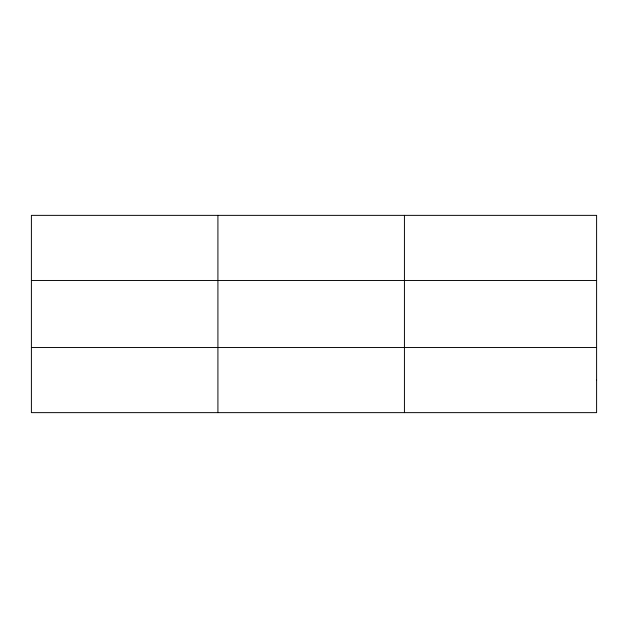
<?xml version="1.0" encoding="UTF-8"?>
<svg xmlns="http://www.w3.org/2000/svg" width="628" height="628" viewBox="0 0 628 628"><rect width="100%" height="100%" fill="white"/><g stroke="black" fill="none" stroke-linecap="round" stroke-linejoin="round"><path stroke-width="0.94" d="M217.916 215.365L217.916 412.635M404.432 215.365L404.432 412.635M31.4 280.465L596.6 280.465M31.4 347.535L596.6 347.535M596.6 380.089L596.6 412.635L31.4 412.635L31.4 215.365L596.6 215.365L596.6 380.089"/></g></svg>
